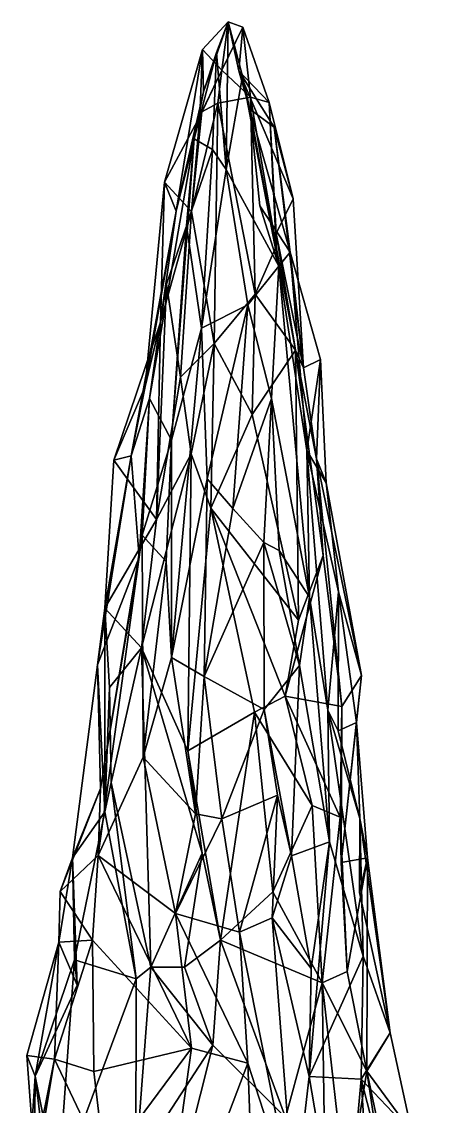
# Model space of a CAD drawing. Extents: x -32.9 to 43.9, y -5.6 to 4.3.
# Drawn here: x 20.083 to 20.821, y 2.313 to 4.252 of the extents above; entities that cross this region are included whole.
import ezdxf

# ---------------------------------------------------------------- set-up
doc = ezdxf.new("R2010")
doc.units = 0
doc.layers.add('Mesh29', color=84, linetype='CONTINUOUS')

msp = doc.modelspace()

# ---------------------------------------------------------------- meshes
at = {"layer": 'Mesh29', "color": 84}
mesh = msp.add_polyface(dxfattribs=at)
corners = [(20.490756, 4.116611, -38.679774), (20.439979, 4.164695, -38.629695), (20.432978, 4.105931, -38.681444), (20.499302, 3.764742, -38.733123), (20.490756, 4.116611, -38.679774), (20.432978, 4.105931, -38.681444), (20.499302, 3.764742, -38.733123), (20.537055, 3.850032, -38.715805), (20.490756, 4.116611, -38.679774), (20.52448, 4.107013, -38.651226), (20.477379, 4.241869, -38.630317), (20.490756, 4.116611, -38.679774), (20.52448, 4.107013, -38.651226), (20.470238, 4.163579, -38.608098), (20.477379, 4.241869, -38.630317), (20.507677, 3.922232, -38.563468), (20.489689, 4.095188, -38.57409), (20.561823, 3.839637, -38.574842), (20.541575, 3.814591, -38.509524), (20.447547, 3.987175, -38.500562), (20.476822, 4.154432, -38.55413), (20.447547, 3.987175, -38.500562), (20.451119, 4.251515, -38.607566), (20.476822, 4.154432, -38.55413), (20.390518, 4.042203, -38.559144), (20.430176, 4.196697, -38.571752), (20.423365, 4.023118, -38.559918), (20.358209, 3.913082, -38.588045), (20.337421, 3.964512, -38.62584), (20.40552, 4.201807, -38.60947), (20.337421, 3.964512, -38.62584), (20.385532, 3.912404, -38.678175), (20.400675, 4.082152, -38.629098), (20.404418, 4.090398, -38.677815), (20.439979, 4.164695, -38.629695), (20.400675, 4.082152, -38.629098), (20.337421, 3.964512, -38.62584), (20.400675, 4.082152, -38.629098), (20.40552, 4.201807, -38.60947), (20.358209, 3.913082, -38.588045), (20.407017, 4.125896, -38.584503), (20.390518, 4.042203, -38.559144), (20.350237, 3.503668, -38.475688), (20.390518, 4.042203, -38.559144), (20.376565, 3.887388, -38.499012), (20.486542, 3.745658, -38.46928), (20.403469, 3.703802, -38.480746), (20.447547, 3.987175, -38.500562), (20.447547, 3.987175, -38.500562), (20.430176, 4.196697, -38.571752), (20.451119, 4.251515, -38.607566), (20.423365, 4.023118, -38.559918), (20.430176, 4.196697, -38.571752), (20.447547, 3.987175, -38.500562), (20.507677, 3.922232, -38.563468), (20.541575, 3.814591, -38.509524), (20.489689, 4.095188, -38.57409), (20.541575, 3.814591, -38.509524), (20.507677, 3.922232, -38.563468), (20.561823, 3.839637, -38.574842), (20.53327, 4.063021, -38.595389), (20.489689, 4.095188, -38.57409), (20.470238, 4.163579, -38.608098), (20.561823, 3.839637, -38.574842), (20.489689, 4.095188, -38.57409), (20.53327, 4.063021, -38.595389), (20.567377, 3.934867, -38.636167), (20.52448, 4.107013, -38.651226), (20.537088, 3.872961, -38.668672), (20.537055, 3.850032, -38.715805), (20.537088, 3.872961, -38.668672), (20.52448, 4.107013, -38.651226), (20.52448, 4.107013, -38.651226), (20.490756, 4.116611, -38.679774), (20.537055, 3.850032, -38.715805), (20.426253, 3.676275, -38.75586), (20.432978, 4.105931, -38.681444), (20.385532, 3.912404, -38.678175), (20.432978, 4.105931, -38.681444), (20.439979, 4.164695, -38.629695), (20.404418, 4.090398, -38.677815), (20.470238, 4.163579, -38.608098), (20.489689, 4.095188, -38.57409), (20.476822, 4.154432, -38.55413), (20.476822, 4.154432, -38.55413), (20.451119, 4.251515, -38.607566), (20.470238, 4.163579, -38.608098), (20.567377, 3.934867, -38.636167), (20.470238, 4.163579, -38.608098), (20.52448, 4.107013, -38.651226), (20.53327, 4.063021, -38.595389), (20.470238, 4.163579, -38.608098), (20.567377, 3.934867, -38.636167), (20.390518, 4.042203, -38.559144), (20.423365, 4.023118, -38.559918), (20.376565, 3.887388, -38.499012), (20.477379, 4.241869, -38.630317), (20.451119, 4.251515, -38.607566), (20.439979, 4.164695, -38.629695), (20.439979, 4.164695, -38.629695), (20.451119, 4.251515, -38.607566), (20.40552, 4.201807, -38.60947), (20.40552, 4.201807, -38.60947), (20.451119, 4.251515, -38.607566), (20.407017, 4.125896, -38.584503), (20.407017, 4.125896, -38.584503), (20.451119, 4.251515, -38.607566), (20.430176, 4.196697, -38.571752), (20.470238, 4.163579, -38.608098), (20.451119, 4.251515, -38.607566), (20.477379, 4.241869, -38.630317), (20.358209, 3.913082, -38.588045), (20.40552, 4.201807, -38.60947), (20.407017, 4.125896, -38.584503), (20.439979, 4.164695, -38.629695), (20.40552, 4.201807, -38.60947), (20.400675, 4.082152, -38.629098), (20.385532, 3.912404, -38.678175), (20.404418, 4.090398, -38.677815), (20.400675, 4.082152, -38.629098), (20.330325, 3.714574, -38.654695), (20.34091, 3.782529, -38.692163), (20.385532, 3.912404, -38.678175), (20.385532, 3.912404, -38.678175), (20.337421, 3.964512, -38.62584), (20.330325, 3.714574, -38.654695), (20.30328, 3.599933, -38.611564), (20.337421, 3.964512, -38.62584), (20.358209, 3.913082, -38.588045), (20.585562, 3.63292, -38.663729), (20.561823, 3.839637, -38.574842), (20.53327, 4.063021, -38.595389), (20.53327, 4.063021, -38.595389), (20.567377, 3.934867, -38.636167), (20.585562, 3.63292, -38.663729), (20.310856, 3.578186, -38.537708), (20.358209, 3.913082, -38.588045), (20.390518, 4.042203, -38.559144), (20.407017, 4.125896, -38.584503), (20.430176, 4.196697, -38.571752), (20.390518, 4.042203, -38.559144), (20.376565, 3.887388, -38.499012), (20.423365, 4.023118, -38.559918), (20.403469, 3.703802, -38.480746), (20.403469, 3.703802, -38.480746), (20.423365, 4.023118, -38.559918), (20.447547, 3.987175, -38.500562), (20.447547, 3.987175, -38.500562), (20.541575, 3.814591, -38.509524), (20.486542, 3.745658, -38.46928), (20.476822, 4.154432, -38.55413), (20.489689, 4.095188, -38.57409), (20.541575, 3.814591, -38.509524), (20.585562, 3.63292, -38.663729), (20.567377, 3.934867, -38.636167), (20.537088, 3.872961, -38.668672), (20.490756, 4.116611, -38.679774), (20.477379, 4.241869, -38.630317), (20.439979, 4.164695, -38.629695), (20.499302, 3.764742, -38.733123), (20.432978, 4.105931, -38.681444), (20.426253, 3.676275, -38.75586), (20.385532, 3.912404, -38.678175), (20.432978, 4.105931, -38.681444), (20.404418, 4.090398, -38.677815)]
mesh.append_faces([[corners[k] for k in face] for face in [(0, 1, 2), (3, 4, 5), (6, 7, 8), (9, 10, 11), (12, 13, 14), (15, 16, 17), (18, 19, 20), (21, 22, 23), (24, 25, 26), (27, 28, 29), (30, 31, 32), (33, 34, 35), (36, 37, 38), (39, 40, 41), (42, 43, 44), (45, 46, 47), (48, 49, 50), (51, 52, 53), (54, 55, 56), (57, 58, 59), (60, 61, 62), (63, 64, 65), (66, 67, 68), (69, 70, 71), (72, 73, 74), (75, 76, 77), (78, 79, 80), (81, 82, 83), (84, 85, 86), (87, 88, 89), (90, 91, 92), (93, 94, 95), (96, 97, 98), (99, 100, 101), (102, 103, 104), (105, 106, 107), (108, 109, 110), (111, 112, 113), (114, 115, 116), (117, 118, 119), (120, 121, 122), (123, 124, 125), (126, 127, 128), (129, 130, 131), (132, 133, 134), (135, 136, 137), (138, 139, 140), (141, 142, 143), (144, 145, 146), (147, 148, 149), (150, 151, 152), (153, 154, 155), (156, 157, 158), (159, 160, 161), (162, 163, 164)]], dxfattribs={"color": 84})
mesh = msp.add_polyface(dxfattribs=at)
corners = [(20.246904, 3.468302, -38.649729), (20.30328, 3.599933, -38.611564), (20.278182, 3.475889, -38.573156), (20.459329, 3.381708, -38.44137), (20.486542, 3.745658, -38.46928), (20.52835, 3.578468, -38.467206), (20.413461, 3.434586, -38.419649), (20.486542, 3.745658, -38.46928), (20.459329, 3.381708, -38.44137), (20.596026, 3.222966, -38.457753), (20.541575, 3.814591, -38.509524), (20.59144, 3.48556, -38.529328), (20.688901, 3.083289, -38.665249), (20.626103, 3.4277, -38.580176), (20.608774, 3.470656, -38.648581), (20.323271, 3.362245, -38.723146), (20.385308, 3.47954, -38.754261), (20.365974, 3.616369, -38.747382), (20.420157, 3.382366, -38.802247), (20.494262, 3.5497, -38.7729), (20.426253, 3.676275, -38.75586), (20.648193, 3.232841, -38.526146), (20.59144, 3.48556, -38.529328), (20.626103, 3.4277, -38.580176), (20.542071, 3.306852, -38.474378), (20.514721, 3.320793, -38.40703), (20.52835, 3.578468, -38.467206), (20.217904, 3.102401, -38.584366), (20.278182, 3.475889, -38.573156), (20.2926, 3.294665, -38.54693), (20.297431, 3.333787, -38.47944), (20.310856, 3.578186, -38.537708), (20.350237, 3.503668, -38.475688), (20.278182, 3.475889, -38.573156), (20.230885, 3.203485, -38.694498), (20.246904, 3.468302, -38.649729), (20.278182, 3.475889, -38.573156), (20.358209, 3.913082, -38.588045), (20.310856, 3.578186, -38.537708), (20.61613, 3.64789, -38.582691), (20.59144, 3.48556, -38.529328), (20.561823, 3.839637, -38.574842), (20.61613, 3.64789, -38.582691), (20.561823, 3.839637, -38.574842), (20.585562, 3.63292, -38.663729), (20.57112, 3.664339, -38.710014), (20.585562, 3.63292, -38.663729), (20.537088, 3.872961, -38.668672), (20.499302, 3.764742, -38.733123), (20.57112, 3.664339, -38.710014), (20.537055, 3.850032, -38.715805), (20.426253, 3.676275, -38.75586), (20.494262, 3.5497, -38.7729), (20.499302, 3.764742, -38.733123), (20.365974, 3.616369, -38.747382), (20.426253, 3.676275, -38.75586), (20.385532, 3.912404, -38.678175), (20.34091, 3.782529, -38.692163), (20.330325, 3.714574, -38.654695), (20.323271, 3.362245, -38.723146), (20.323271, 3.362245, -38.723146), (20.365974, 3.616369, -38.747382), (20.34091, 3.782529, -38.692163), (20.349793, 3.115593, -38.403977), (20.340728, 3.286853, -38.461765), (20.350237, 3.503668, -38.475688), (20.350237, 3.503668, -38.475688), (20.403469, 3.703802, -38.480746), (20.349793, 3.115593, -38.403977), (20.297431, 3.333787, -38.47944), (20.350237, 3.503668, -38.475688), (20.340728, 3.286853, -38.461765), (20.514721, 3.320793, -38.40703), (20.459329, 3.381708, -38.44137), (20.52835, 3.578468, -38.467206), (20.608774, 3.470656, -38.648581), (20.626103, 3.4277, -38.580176), (20.61613, 3.64789, -38.582691), (20.61613, 3.64789, -38.582691), (20.585562, 3.63292, -38.663729), (20.608774, 3.470656, -38.648581), (20.576754, 3.182172, -38.795165), (20.620769, 3.297528, -38.721657), (20.57112, 3.664339, -38.710014), (20.57112, 3.664339, -38.710014), (20.494262, 3.5497, -38.7729), (20.576754, 3.182172, -38.795165), (20.57112, 3.664339, -38.710014), (20.499302, 3.764742, -38.733123), (20.494262, 3.5497, -38.7729), (20.385308, 3.47954, -38.754261), (20.420157, 3.382366, -38.802247), (20.426253, 3.676275, -38.75586), (20.426253, 3.676275, -38.75586), (20.365974, 3.616369, -38.747382), (20.385308, 3.47954, -38.754261), (20.385308, 3.47954, -38.754261), (20.323271, 3.362245, -38.723146), (20.296562, 3.132721, -38.775661), (20.576754, 3.182172, -38.795165), (20.494262, 3.5497, -38.7729), (20.420157, 3.382366, -38.802247), (20.57112, 3.664339, -38.710014), (20.620769, 3.297528, -38.721657), (20.608774, 3.470656, -38.648581), (20.608774, 3.470656, -38.648581), (20.585562, 3.63292, -38.663729), (20.57112, 3.664339, -38.710014), (20.59144, 3.48556, -38.529328), (20.61613, 3.64789, -38.582691), (20.626103, 3.4277, -38.580176), (20.596026, 3.222966, -38.457753), (20.542071, 3.306852, -38.474378), (20.52835, 3.578468, -38.467206), (20.52835, 3.578468, -38.467206), (20.541575, 3.814591, -38.509524), (20.596026, 3.222966, -38.457753), (20.408166, 3.08143, -38.397452), (20.413461, 3.434586, -38.419649), (20.459329, 3.381708, -38.44137), (20.403469, 3.703802, -38.480746), (20.486542, 3.745658, -38.46928), (20.413461, 3.434586, -38.419649), (20.349793, 3.115593, -38.403977), (20.403469, 3.703802, -38.480746), (20.413461, 3.434586, -38.419649), (20.310856, 3.578186, -38.537708), (20.297431, 3.333787, -38.47944), (20.2926, 3.294665, -38.54693), (20.2926, 3.294665, -38.54693), (20.278182, 3.475889, -38.573156), (20.310856, 3.578186, -38.537708), (20.246904, 3.468302, -38.649729), (20.323271, 3.362245, -38.723146), (20.330325, 3.714574, -38.654695), (20.330325, 3.714574, -38.654695), (20.30328, 3.599933, -38.611564), (20.246904, 3.468302, -38.649729), (20.230885, 3.203485, -38.694498), (20.323271, 3.362245, -38.723146), (20.246904, 3.468302, -38.649729), (20.358209, 3.913082, -38.588045), (20.278182, 3.475889, -38.573156), (20.30328, 3.599933, -38.611564), (20.330325, 3.714574, -38.654695), (20.337421, 3.964512, -38.62584), (20.30328, 3.599933, -38.611564), (20.310856, 3.578186, -38.537708), (20.390518, 4.042203, -38.559144), (20.350237, 3.503668, -38.475688), (20.350237, 3.503668, -38.475688), (20.376565, 3.887388, -38.499012), (20.403469, 3.703802, -38.480746), (20.52835, 3.578468, -38.467206), (20.486542, 3.745658, -38.46928), (20.541575, 3.814591, -38.509524), (20.541575, 3.814591, -38.509524), (20.561823, 3.839637, -38.574842), (20.59144, 3.48556, -38.529328), (20.537088, 3.872961, -38.668672), (20.537055, 3.850032, -38.715805), (20.57112, 3.664339, -38.710014), (20.365974, 3.616369, -38.747382), (20.385532, 3.912404, -38.678175), (20.34091, 3.782529, -38.692163)]
mesh.append_faces([[corners[k] for k in face] for face in [(0, 1, 2), (3, 4, 5), (6, 7, 8), (9, 10, 11), (12, 13, 14), (15, 16, 17), (18, 19, 20), (21, 22, 23), (24, 25, 26), (27, 28, 29), (30, 31, 32), (33, 34, 35), (36, 37, 38), (39, 40, 41), (42, 43, 44), (45, 46, 47), (48, 49, 50), (51, 52, 53), (54, 55, 56), (57, 58, 59), (60, 61, 62), (63, 64, 65), (66, 67, 68), (69, 70, 71), (72, 73, 74), (75, 76, 77), (78, 79, 80), (81, 82, 83), (84, 85, 86), (87, 88, 89), (90, 91, 92), (93, 94, 95), (96, 97, 98), (99, 100, 101), (102, 103, 104), (105, 106, 107), (108, 109, 110), (111, 112, 113), (114, 115, 116), (117, 118, 119), (120, 121, 122), (123, 124, 125), (126, 127, 128), (129, 130, 131), (132, 133, 134), (135, 136, 137), (138, 139, 140), (141, 142, 143), (144, 145, 146), (147, 148, 149), (150, 151, 152), (153, 154, 155), (156, 157, 158), (159, 160, 161), (162, 163, 164)]], dxfattribs={"color": 84})
mesh = msp.add_polyface(dxfattribs=at)
corners = [(20.230989, 2.839885, -38.715319), (20.24252, 2.891846, -38.792433), (20.239229, 3.061843, -38.712312), (20.223257, 2.881636, -38.53512), (20.173391, 2.757714, -38.630267), (20.217904, 3.102401, -38.584366), (20.679978, 2.999343, -38.629901), (20.688901, 3.083289, -38.665249), (20.652708, 2.749375, -38.717099), (20.497865, 3.017675, -38.850339), (20.601061, 2.850735, -38.827564), (20.552756, 3.04653, -38.811083), (20.601061, 2.850735, -38.827564), (20.651254, 2.830357, -38.760093), (20.552756, 3.04653, -38.811083), (20.379074, 2.948374, -38.826043), (20.497865, 3.017675, -38.850339), (20.420157, 3.382366, -38.802247), (20.296562, 3.132721, -38.775661), (20.379074, 2.948374, -38.826043), (20.385308, 3.47954, -38.754261), (20.497865, 3.017675, -38.850339), (20.552756, 3.04653, -38.811083), (20.420157, 3.382366, -38.802247), (20.679978, 2.999343, -38.629901), (20.648193, 3.232841, -38.526146), (20.688901, 3.083289, -38.665249), (20.552756, 3.04653, -38.811083), (20.653948, 3.027608, -38.71754), (20.620769, 3.297528, -38.721657), (20.62927, 3.021529, -38.474683), (20.59144, 3.48556, -38.529328), (20.648193, 3.232841, -38.526146), (20.62927, 3.021529, -38.474683), (20.596026, 3.222966, -38.457753), (20.59144, 3.48556, -38.529328), (20.632121, 2.785943, -38.409721), (20.596026, 3.222966, -38.457753), (20.62927, 3.021529, -38.474683), (20.647528, 2.984443, -38.556885), (20.648193, 3.232841, -38.526146), (20.679978, 2.999343, -38.629901), (20.632121, 2.785943, -38.409721), (20.578252, 3.101157, -38.410731), (20.596026, 3.222966, -38.457753), (20.578252, 3.101157, -38.410731), (20.542071, 3.306852, -38.474378), (20.596026, 3.222966, -38.457753), (20.578252, 3.101157, -38.410731), (20.514721, 3.320793, -38.40703), (20.542071, 3.306852, -38.474378), (20.515149, 3.022413, -38.38978), (20.514721, 3.320793, -38.40703), (20.578252, 3.101157, -38.410731), (20.563969, 2.761068, -38.397995), (20.578252, 3.101157, -38.410731), (20.632121, 2.785943, -38.409721), (20.299632, 2.937087, -38.399628), (20.340728, 3.286853, -38.461765), (20.349793, 3.115593, -38.403977), (20.408166, 3.08143, -38.397452), (20.349793, 3.115593, -38.403977), (20.413461, 3.434586, -38.419649), (20.393172, 2.835918, -38.347685), (20.408166, 3.08143, -38.397452), (20.439776, 2.8274, -38.363221), (20.219069, 2.761555, -38.433661), (20.223257, 2.881636, -38.53512), (20.297431, 3.333787, -38.47944), (20.296562, 3.132721, -38.775661), (20.323271, 3.362245, -38.723146), (20.230885, 3.203485, -38.694498), (20.239229, 3.061843, -38.712312), (20.296562, 3.132721, -38.775661), (20.230885, 3.203485, -38.694498), (20.230989, 2.839885, -38.715319), (20.230885, 3.203485, -38.694498), (20.217904, 3.102401, -38.584366), (20.217904, 3.102401, -38.584366), (20.230885, 3.203485, -38.694498), (20.278182, 3.475889, -38.573156), (20.230989, 2.839885, -38.715319), (20.239229, 3.061843, -38.712312), (20.230885, 3.203485, -38.694498), (20.173391, 2.757714, -38.630267), (20.230989, 2.839885, -38.715319), (20.217904, 3.102401, -38.584366), (20.24252, 2.891846, -38.792433), (20.296562, 3.132721, -38.775661), (20.239229, 3.061843, -38.712312), (20.299632, 2.937087, -38.399628), (20.349793, 3.115593, -38.403977), (20.393172, 2.835918, -38.347685), (20.439776, 2.8274, -38.363221), (20.515149, 3.022413, -38.38978), (20.539361, 2.869277, -38.351055), (20.62927, 3.021529, -38.474683), (20.647528, 2.984443, -38.556885), (20.686233, 2.827451, -38.517233), (20.420157, 3.382366, -38.802247), (20.385308, 3.47954, -38.754261), (20.379074, 2.948374, -38.826043), (20.404804, 2.76573, -38.83629), (20.379074, 2.948374, -38.826043), (20.296562, 3.132721, -38.775661), (20.420157, 3.382366, -38.802247), (20.552756, 3.04653, -38.811083), (20.576754, 3.182172, -38.795165), (20.620769, 3.297528, -38.721657), (20.576754, 3.182172, -38.795165), (20.552756, 3.04653, -38.811083), (20.688901, 3.083289, -38.665249), (20.608774, 3.470656, -38.648581), (20.653948, 3.027608, -38.71754), (20.648193, 3.232841, -38.526146), (20.626103, 3.4277, -38.580176), (20.688901, 3.083289, -38.665249), (20.653948, 3.027608, -38.71754), (20.608774, 3.470656, -38.648581), (20.620769, 3.297528, -38.721657), (20.653948, 3.027608, -38.71754), (20.651254, 2.830357, -38.760093), (20.652708, 2.749375, -38.717099), (20.652708, 2.749375, -38.717099), (20.688901, 3.083289, -38.665249), (20.653948, 3.027608, -38.71754), (20.653948, 3.027608, -38.71754), (20.552756, 3.04653, -38.811083), (20.651254, 2.830357, -38.760093), (20.62927, 3.021529, -38.474683), (20.648193, 3.232841, -38.526146), (20.647528, 2.984443, -38.556885), (20.686233, 2.827451, -38.517233), (20.647528, 2.984443, -38.556885), (20.679978, 2.999343, -38.629901), (20.515149, 3.022413, -38.38978), (20.439776, 2.8274, -38.363221), (20.408166, 3.08143, -38.397452), (20.408166, 3.08143, -38.397452), (20.514721, 3.320793, -38.40703), (20.515149, 3.022413, -38.38978), (20.408166, 3.08143, -38.397452), (20.459329, 3.381708, -38.44137), (20.514721, 3.320793, -38.40703), (20.563969, 2.761068, -38.397995), (20.539361, 2.869277, -38.351055), (20.515149, 3.022413, -38.38978), (20.515149, 3.022413, -38.38978), (20.578252, 3.101157, -38.410731), (20.563969, 2.761068, -38.397995), (20.297431, 3.333787, -38.47944), (20.340728, 3.286853, -38.461765), (20.299632, 2.937087, -38.399628), (20.349793, 3.115593, -38.403977), (20.408166, 3.08143, -38.397452), (20.393172, 2.835918, -38.347685), (20.217904, 3.102401, -38.584366), (20.2926, 3.294665, -38.54693), (20.223257, 2.881636, -38.53512), (20.223257, 2.881636, -38.53512), (20.2926, 3.294665, -38.54693), (20.297431, 3.333787, -38.47944), (20.219069, 2.761555, -38.433661), (20.297431, 3.333787, -38.47944), (20.299632, 2.937087, -38.399628)]
mesh.append_faces([[corners[k] for k in face] for face in [(0, 1, 2), (3, 4, 5), (6, 7, 8), (9, 10, 11), (12, 13, 14), (15, 16, 17), (18, 19, 20), (21, 22, 23), (24, 25, 26), (27, 28, 29), (30, 31, 32), (33, 34, 35), (36, 37, 38), (39, 40, 41), (42, 43, 44), (45, 46, 47), (48, 49, 50), (51, 52, 53), (54, 55, 56), (57, 58, 59), (60, 61, 62), (63, 64, 65), (66, 67, 68), (69, 70, 71), (72, 73, 74), (75, 76, 77), (78, 79, 80), (81, 82, 83), (84, 85, 86), (87, 88, 89), (90, 91, 92), (93, 94, 95), (96, 97, 98), (99, 100, 101), (102, 103, 104), (105, 106, 107), (108, 109, 110), (111, 112, 113), (114, 115, 116), (117, 118, 119), (120, 121, 122), (123, 124, 125), (126, 127, 128), (129, 130, 131), (132, 133, 134), (135, 136, 137), (138, 139, 140), (141, 142, 143), (144, 145, 146), (147, 148, 149), (150, 151, 152), (153, 154, 155), (156, 157, 158), (159, 160, 161), (162, 163, 164)]], dxfattribs={"color": 84})
mesh = msp.add_polyface(dxfattribs=at)
corners = [(20.230989, 2.839885, -38.715319), (20.287199, 2.541542, -38.825338), (20.24252, 2.891846, -38.792433), (20.15114, 2.697583, -38.531688), (20.173391, 2.757714, -38.630267), (20.223257, 2.881636, -38.53512), (20.471206, 2.624627, -38.310338), (20.539361, 2.869277, -38.351055), (20.529756, 2.650072, -38.350274), (20.531046, 2.696832, -38.860769), (20.601061, 2.850735, -38.827564), (20.497865, 3.017675, -38.850339), (20.313197, 2.562321, -38.860704), (20.373022, 2.562356, -38.910677), (20.404804, 2.76573, -38.83629), (20.373022, 2.562356, -38.910677), (20.437407, 2.610206, -38.87731), (20.404804, 2.76573, -38.83629), (20.437407, 2.610206, -38.87731), (20.618682, 2.533952, -38.828405), (20.531046, 2.696832, -38.860769), (20.437407, 2.610206, -38.87731), (20.531046, 2.696832, -38.860769), (20.497865, 3.017675, -38.850339), (20.740267, 2.44488, -38.587225), (20.685337, 2.695807, -38.590286), (20.699927, 2.757299, -38.650497), (20.357454, 2.657911, -38.314889), (20.439776, 2.8274, -38.363221), (20.471206, 2.624627, -38.310338), (20.599182, 2.559941, -38.325265), (20.563969, 2.761068, -38.397995), (20.632121, 2.785943, -38.409721), (20.357454, 2.657911, -38.314889), (20.393172, 2.835918, -38.347685), (20.439776, 2.8274, -38.363221), (20.20933, 2.61041, -38.417777), (20.149009, 2.607042, -38.576115), (20.15114, 2.697583, -38.531688), (20.176768, 2.575441, -38.752039), (20.287199, 2.541542, -38.825338), (20.230989, 2.839885, -38.715319), (20.149009, 2.607042, -38.576115), (20.181596, 2.530196, -38.639655), (20.173391, 2.757714, -38.630267), (20.357454, 2.657911, -38.314889), (20.219069, 2.761555, -38.433661), (20.299632, 2.937087, -38.399628), (20.299632, 2.937087, -38.399628), (20.393172, 2.835918, -38.347685), (20.357454, 2.657911, -38.314889), (20.439776, 2.8274, -38.363221), (20.539361, 2.869277, -38.351055), (20.471206, 2.624627, -38.310338), (20.62927, 3.021529, -38.474683), (20.686233, 2.827451, -38.517233), (20.692111, 2.58191, -38.467578), (20.632121, 2.785943, -38.409721), (20.62927, 3.021529, -38.474683), (20.692111, 2.58191, -38.467578), (20.699927, 2.757299, -38.650497), (20.685337, 2.695807, -38.590286), (20.686233, 2.827451, -38.517233), (20.686233, 2.827451, -38.517233), (20.679978, 2.999343, -38.629901), (20.699927, 2.757299, -38.650497), (20.679978, 2.999343, -38.629901), (20.652708, 2.749375, -38.717099), (20.699927, 2.757299, -38.650497), (20.379074, 2.948374, -38.826043), (20.404804, 2.76573, -38.83629), (20.437407, 2.610206, -38.87731), (20.437407, 2.610206, -38.87731), (20.497865, 3.017675, -38.850339), (20.379074, 2.948374, -38.826043), (20.24252, 2.891846, -38.792433), (20.287199, 2.541542, -38.825338), (20.313197, 2.562321, -38.860704), (20.313197, 2.562321, -38.860704), (20.296562, 3.132721, -38.775661), (20.24252, 2.891846, -38.792433), (20.423604, 2.422958, -38.912081), (20.373022, 2.562356, -38.910677), (20.313197, 2.562321, -38.860704), (20.437407, 2.610206, -38.87731), (20.373022, 2.562356, -38.910677), (20.423604, 2.422958, -38.912081), (20.296562, 3.132721, -38.775661), (20.313197, 2.562321, -38.860704), (20.404804, 2.76573, -38.83629), (20.618682, 2.533952, -38.828405), (20.663509, 2.554245, -38.771262), (20.651254, 2.830357, -38.760093), (20.651254, 2.830357, -38.760093), (20.601061, 2.850735, -38.827564), (20.618682, 2.533952, -38.828405), (20.618682, 2.533952, -38.828405), (20.601061, 2.850735, -38.827564), (20.531046, 2.696832, -38.860769), (20.740267, 2.44488, -38.587225), (20.699927, 2.757299, -38.650497), (20.69839, 2.376156, -38.752188), (20.652708, 2.749375, -38.717099), (20.651254, 2.830357, -38.760093), (20.663509, 2.554245, -38.771262), (20.699927, 2.757299, -38.650497), (20.652708, 2.749375, -38.717099), (20.663509, 2.554245, -38.771262), (20.699927, 2.757299, -38.650497), (20.663509, 2.554245, -38.771262), (20.69839, 2.376156, -38.752188), (20.632121, 2.785943, -38.409721), (20.692111, 2.58191, -38.467578), (20.595444, 2.366689, -38.312983), (20.686233, 2.827451, -38.517233), (20.685337, 2.695807, -38.590286), (20.740267, 2.44488, -38.587225), (20.692111, 2.58191, -38.467578), (20.686233, 2.827451, -38.517233), (20.740267, 2.44488, -38.587225), (20.357454, 2.657911, -38.314889), (20.471206, 2.624627, -38.310338), (20.486433, 2.390569, -38.262472), (20.529756, 2.650072, -38.350274), (20.599182, 2.559941, -38.325265), (20.595444, 2.366689, -38.312983), (20.595444, 2.366689, -38.312983), (20.599182, 2.559941, -38.325265), (20.632121, 2.785943, -38.409721), (20.529756, 2.650072, -38.350274), (20.563969, 2.761068, -38.397995), (20.599182, 2.559941, -38.325265), (20.529756, 2.650072, -38.350274), (20.539361, 2.869277, -38.351055), (20.563969, 2.761068, -38.397995), (20.219069, 2.761555, -38.433661), (20.357454, 2.657911, -38.314889), (20.385944, 2.417653, -38.27094), (20.20933, 2.61041, -38.417777), (20.219069, 2.761555, -38.433661), (20.385944, 2.417653, -38.27094), (20.149009, 2.607042, -38.576115), (20.20933, 2.61041, -38.417777), (20.141172, 2.397928, -38.466479), (20.173391, 2.757714, -38.630267), (20.15114, 2.697583, -38.531688), (20.149009, 2.607042, -38.576115), (20.20933, 2.61041, -38.417777), (20.15114, 2.697583, -38.531688), (20.219069, 2.761555, -38.433661), (20.15114, 2.697583, -38.531688), (20.223257, 2.881636, -38.53512), (20.219069, 2.761555, -38.433661), (20.106631, 2.367477, -38.663694), (20.181596, 2.530196, -38.639655), (20.149009, 2.607042, -38.576115), (20.173391, 2.757714, -38.630267), (20.181596, 2.530196, -38.639655), (20.176768, 2.575441, -38.752039), (20.176768, 2.575441, -38.752039), (20.230989, 2.839885, -38.715319), (20.173391, 2.757714, -38.630267), (20.176768, 2.575441, -38.752039), (20.181596, 2.530196, -38.639655), (20.106631, 2.367477, -38.663694)]
mesh.append_faces([[corners[k] for k in face] for face in [(0, 1, 2), (3, 4, 5), (6, 7, 8), (9, 10, 11), (12, 13, 14), (15, 16, 17), (18, 19, 20), (21, 22, 23), (24, 25, 26), (27, 28, 29), (30, 31, 32), (33, 34, 35), (36, 37, 38), (39, 40, 41), (42, 43, 44), (45, 46, 47), (48, 49, 50), (51, 52, 53), (54, 55, 56), (57, 58, 59), (60, 61, 62), (63, 64, 65), (66, 67, 68), (69, 70, 71), (72, 73, 74), (75, 76, 77), (78, 79, 80), (81, 82, 83), (84, 85, 86), (87, 88, 89), (90, 91, 92), (93, 94, 95), (96, 97, 98), (99, 100, 101), (102, 103, 104), (105, 106, 107), (108, 109, 110), (111, 112, 113), (114, 115, 116), (117, 118, 119), (120, 121, 122), (123, 124, 125), (126, 127, 128), (129, 130, 131), (132, 133, 134), (135, 136, 137), (138, 139, 140), (141, 142, 143), (144, 145, 146), (147, 148, 149), (150, 151, 152), (153, 154, 155), (156, 157, 158), (159, 160, 161), (162, 163, 164)]], dxfattribs={"color": 84})
mesh = msp.add_polyface(dxfattribs=at)
corners = [(20.147348, 2.16466, -38.804048), (20.176768, 2.575441, -38.752039), (20.106631, 2.367477, -38.663694), (20.082795, 2.011715, -38.504803), (20.105586, 2.219743, -38.573695), (20.113531, 2.229096, -38.442681), (20.105586, 2.219743, -38.573695), (20.141172, 2.397928, -38.466479), (20.113531, 2.229096, -38.442681), (20.500242, 2.007478, -38.214748), (20.320944, 1.954205, -38.252821), (20.486433, 2.390569, -38.262472), (20.762854, 2.072716, -38.46776), (20.7216, 1.835082, -38.316058), (20.688564, 2.362211, -38.435337), (20.688564, 2.362211, -38.435337), (20.656332, 2.009964, -38.294109), (20.595444, 2.366689, -38.312983), (20.7216, 1.835082, -38.316058), (20.656332, 2.009964, -38.294109), (20.688564, 2.362211, -38.435337), (20.740267, 2.44488, -38.587225), (20.69839, 2.376156, -38.752188), (20.779037, 2.266903, -38.567951), (20.789422, 1.94559, -38.713987), (20.628089, 1.938037, -38.916843), (20.618682, 2.533952, -38.828405), (20.553695, 2.293414, -38.894035), (20.662091, 2.150724, -38.819699), (20.69839, 2.376156, -38.752188), (20.618682, 2.533952, -38.828405), (20.286631, 2.211366, -38.882947), (20.287199, 2.541542, -38.825338), (20.147348, 2.16466, -38.804048), (20.357783, 2.159767, -38.940749), (20.286631, 2.211366, -38.882947), (20.163907, 1.95519, -38.888135), (20.628089, 1.938037, -38.916843), (20.553695, 2.293414, -38.894035), (20.470386, 2.048781, -38.972934), (20.553695, 2.293414, -38.894035), (20.423604, 2.422958, -38.912081), (20.357783, 2.159767, -38.940749), (20.662091, 2.150724, -38.819699), (20.739365, 2.100849, -38.788567), (20.69839, 2.376156, -38.752188), (20.789422, 1.94559, -38.713987), (20.69839, 2.376156, -38.752188), (20.739365, 2.100849, -38.788567), (20.595444, 2.366689, -38.312983), (20.692111, 2.58191, -38.467578), (20.688564, 2.362211, -38.435337), (20.656332, 2.009964, -38.294109), (20.568922, 2.135103, -38.286295), (20.595444, 2.366689, -38.312983), (20.091795, 2.404251, -38.593509), (20.149009, 2.607042, -38.576115), (20.141172, 2.397928, -38.466479), (20.21137, 2.375729, -38.340848), (20.141172, 2.397928, -38.466479), (20.20933, 2.61041, -38.417777), (20.147348, 2.16466, -38.804048), (20.287199, 2.541542, -38.825338), (20.176768, 2.575441, -38.752039), (20.142638, 2.074975, -38.725014), (20.106631, 2.367477, -38.663694), (20.086256, 2.055104, -38.668711), (20.147348, 2.16466, -38.804048), (20.106631, 2.367477, -38.663694), (20.142638, 2.074975, -38.725014), (20.105586, 2.219743, -38.573695), (20.091795, 2.404251, -38.593509), (20.141172, 2.397928, -38.466479), (20.500242, 2.007478, -38.214748), (20.486433, 2.390569, -38.262472), (20.568922, 2.135103, -38.286295), (20.320944, 1.954205, -38.252821), (20.385944, 2.417653, -38.27094), (20.486433, 2.390569, -38.262472), (20.662091, 2.150724, -38.819699), (20.618682, 2.533952, -38.828405), (20.628089, 1.938037, -38.916843), (20.286631, 2.211366, -38.882947), (20.357783, 2.159767, -38.940749), (20.423604, 2.422958, -38.912081), (20.423604, 2.422958, -38.912081), (20.313197, 2.562321, -38.860704), (20.286631, 2.211366, -38.882947), (20.286631, 2.211366, -38.882947), (20.147348, 2.16466, -38.804048), (20.163907, 1.95519, -38.888135), (20.286631, 2.211366, -38.882947), (20.313197, 2.562321, -38.860704), (20.287199, 2.541542, -38.825338), (20.437407, 2.610206, -38.87731), (20.423604, 2.422958, -38.912081), (20.553695, 2.293414, -38.894035), (20.553695, 2.293414, -38.894035), (20.618682, 2.533952, -38.828405), (20.437407, 2.610206, -38.87731), (20.69839, 2.376156, -38.752188), (20.663509, 2.554245, -38.771262), (20.618682, 2.533952, -38.828405), (20.553695, 2.293414, -38.894035), (20.357783, 2.159767, -38.940749), (20.470386, 2.048781, -38.972934), (20.739365, 2.100849, -38.788567), (20.662091, 2.150724, -38.819699), (20.781958, 1.95716, -38.825231), (20.692111, 2.58191, -38.467578), (20.740267, 2.44488, -38.587225), (20.688564, 2.362211, -38.435337), (20.820725, 1.87103, -38.56212), (20.762854, 2.072716, -38.46776), (20.779037, 2.266903, -38.567951), (20.779037, 2.266903, -38.567951), (20.688564, 2.362211, -38.435337), (20.740267, 2.44488, -38.587225), (20.762854, 2.072716, -38.46776), (20.688564, 2.362211, -38.435337), (20.779037, 2.266903, -38.567951), (20.568922, 2.135103, -38.286295), (20.486433, 2.390569, -38.262472), (20.471206, 2.624627, -38.310338), (20.471206, 2.624627, -38.310338), (20.529756, 2.650072, -38.350274), (20.568922, 2.135103, -38.286295), (20.486433, 2.390569, -38.262472), (20.385944, 2.417653, -38.27094), (20.357454, 2.657911, -38.314889), (20.595444, 2.366689, -38.312983), (20.568922, 2.135103, -38.286295), (20.529756, 2.650072, -38.350274), (20.20933, 2.61041, -38.417777), (20.385944, 2.417653, -38.27094), (20.21137, 2.375729, -38.340848), (20.23089, 2.208203, -38.345215), (20.21137, 2.375729, -38.340848), (20.385944, 2.417653, -38.27094), (20.320944, 1.954205, -38.252821), (20.23089, 2.208203, -38.345215), (20.385944, 2.417653, -38.27094), (20.23089, 2.208203, -38.345215), (20.113531, 2.229096, -38.442681), (20.141172, 2.397928, -38.466479), (20.141172, 2.397928, -38.466479), (20.21137, 2.375729, -38.340848), (20.23089, 2.208203, -38.345215), (20.15974, 1.869683, -38.367892), (20.113531, 2.229096, -38.442681), (20.23089, 2.208203, -38.345215), (20.149009, 2.607042, -38.576115), (20.091795, 2.404251, -38.593509), (20.106631, 2.367477, -38.663694), (20.105586, 2.219743, -38.573695), (20.082795, 2.011715, -38.504803), (20.086256, 2.055104, -38.668711), (20.086256, 2.055104, -38.668711), (20.106631, 2.367477, -38.663694), (20.105586, 2.219743, -38.573695), (20.106631, 2.367477, -38.663694), (20.091795, 2.404251, -38.593509), (20.105586, 2.219743, -38.573695)]
mesh.append_faces([[corners[k] for k in face] for face in [(0, 1, 2), (3, 4, 5), (6, 7, 8), (9, 10, 11), (12, 13, 14), (15, 16, 17), (18, 19, 20), (21, 22, 23), (24, 23, 22), (25, 26, 27), (28, 29, 30), (31, 32, 33), (34, 35, 36), (37, 38, 39), (40, 41, 42), (43, 44, 45), (46, 47, 48), (49, 50, 51), (52, 53, 54), (55, 56, 57), (58, 59, 60), (61, 62, 63), (64, 65, 66), (67, 68, 69), (70, 71, 72), (73, 74, 75), (76, 77, 78), (79, 80, 81), (82, 83, 84), (85, 86, 87), (88, 89, 90), (91, 92, 93), (94, 95, 96), (97, 98, 99), (100, 101, 102), (103, 104, 105), (106, 107, 108), (109, 110, 111), (112, 113, 114), (115, 116, 117), (118, 119, 120), (121, 122, 123), (124, 125, 126), (127, 128, 129), (130, 131, 132), (133, 134, 135), (136, 137, 138), (139, 140, 141), (142, 143, 144), (145, 146, 147), (148, 149, 150), (151, 152, 153), (154, 155, 156), (157, 158, 159), (160, 161, 162)]], dxfattribs={"color": 84})

doc.saveas('drawing.dxf')
